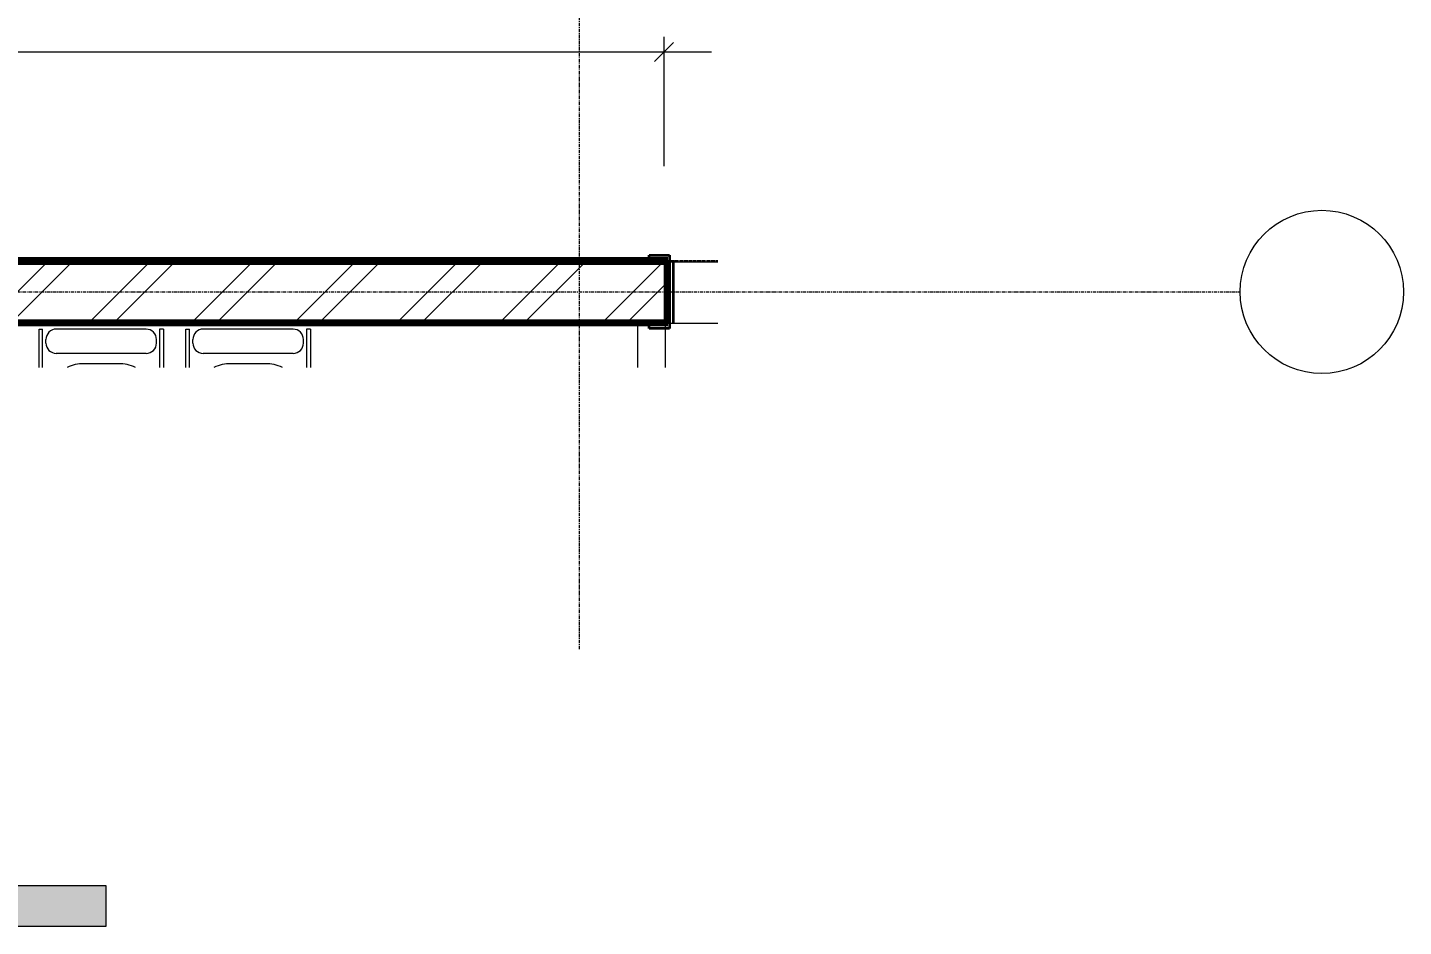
# Model space of a CAD drawing. Header units: inches. Extents: x 22 to 382261, y 22 to 371281.
# Drawn here: x 252049 to 257105, y 53748 to 57051 of the extents above; entities that cross this region are included whole.
import ezdxf

# ---------------------------------------------------------------- set-up
doc = ezdxf.new("R2010")
doc.units = ezdxf.units.IN
doc.header["$MEASUREMENT"] = 0
doc.linetypes.add('Grid Line 1_2_', pattern=[22.225, 12.7, -3.175, 3.175, -3.175])
doc.linetypes.add('Overhead', pattern=[3.96875, 2.38125, -1.5875])
for name, color, linetype, lineweight in [('A-ANNO-DIMS', 211, 'Continuous', 9), ('A-AREA', 32, 'Continuous', 9), ('A-FLOR', 192, 'Continuous', 9), ('A-GENM', 13, 'Continuous', 9), ('A-WALL', 113, 'Continuous', 9), ('A-WALL-PATT', 111, 'Continuous', 9), ('G-ANNO-SYMB', 111, 'Continuous', 9), ('I-FURN', 30, 'Continuous', 9), ('I-WALL', 2, 'Continuous', 9), ('Q-CASE', 31, 'Continuous', 9), ('S-GRID', 1, 'Continuous', 9), ('S-GRID-IDEN', 1, 'Continuous', 9)]:
    doc.layers.add(name, color=color, linetype=linetype, lineweight=lineweight)
doc.styles.add('Arial_B_2', font='arialbd.ttf', dxfattribs={"height": 270.833333})
doc.dimstyles.new('2_2', dxfattribs={"dimscale": 304.8, "dimtxt": 267.818092, "dimasz": 0.227865, "dimexe": 1.377953, "dimexo": 0.0625, "dimgap": 0.287073, "dimtad": 1, "dimdec": 0, "dimzin": 0, "dimdsep": 46, "dimtxsty": 'Arial_B_2', "dimblk1": 'OBLIQUE', "dimblk2": 'OBLIQUE', "dimsah": 1, "dimcen": 0.09, "dimdle": 0.574147, "dimazin": 0, "dimtfac": 1, "dimtdec": 4, "dimtix": 1, "dimtmove": 0, "dimatfit": 3, "dimfxl": 0.574147, "dimfxlon": 1, "dimtvp": 1, "dimtolj": 1, "dimtzin": 0, "dimlwd": 18, "dimlwe": 18, "dimarcsym": 2})
pattern_1 = [(45, (242310.7, 47511.47), (-188.5854, 188.5854), []), (45, (242310.7, 47797.22), (-188.5854, 188.5854), [])]

# ---------------------------------------------------------------- blocks, each defined once
blk = doc.blocks.new('Casework 10 - Casework 10-654344-01- TOILET BLOWUP')
at = {"layer": 'Q-CASE'}
for p, q in [((11981.2, 8453.2), (11981.2, 8458.2)), ((11981.2, 8458.2), (12081.2, 8458.2)), ((11981.2, 8289.8), (11981.2, 8453.2)), ((12081.2, 8458.2), (12081.2, 8453.2)), ((12081.2, 8453.2), (12081.2, 8289.8))]:
    blk.add_line(p, q, dxfattribs=at)
blk = doc.blocks.new('Chair - Auditorium_0001 - Copy - Chair - Auditorium_0001 - Copy-940343-01- TOILET BLOWUP')
at = {"layer": 'I-FURN'}
for p, q in [((-67.9, -64.1), (-67.9, 77.3)), ((-53, -64.1), (-53, 77.3)), ((97.2, 62.9), (224.2, 62.9)), ((376.6, 77.3), (376.6, -64.1)), ((389.3, 77.3), (389.3, -64.1)), ((-4.4, 24.9), (325.8, 24.9)), ((-42.5, -13.2), (-42.5, -26.2)), ((363.9, -13.2), (363.9, -26.2)), ((-67.9, -64.1), (-53, -64.1)), ((-4.4, -64.3), (325.8, -64.3)), ((389.3, -64.1), (376.6, -64.1))]:
    blk.add_line(p, q, dxfattribs=at)
for centre, radius, start, end in [((97.2, 215.3), 152.4, 245.8898, 270), ((224.2, 215.3), 152.4, 270, 294.1102), ((-4.4, -13.2), 38.1, 90, 180), ((325.8, -13.2), 38.1, 360, 90), ((-4.4, -26.2), 38.1, 180, 270), ((325.8, -26.2), 38.1, 270, 0)]:
    blk.add_arc(centre, radius, start, end, dxfattribs=at)
blk = doc.blocks.new('M_Passage Opening-Cased - 0915 x 2134mm 3-896287-01- TOILET BLOWUP')
at = {"layer": 'A-GENM', "lineweight": 35}
for p, q in [((-976.8, 115), (-976.8, 135)), ((-976.8, 135), (-901.8, 135)), ((-901.8, 135), (-901.8, 115)), ((-888.2, 115), (-888.2, -115)), ((-976.8, -135), (-976.8, -115)), ((-901.8, -135), (-976.8, -135)), ((-901.8, -115), (-901.8, -135))]:
    blk.add_line(p, q, dxfattribs=at)
at = {"layer": 'A-GENM', "linetype": 'Overhead'}
for p, q in [((-908.2, 115), (-724.5, 115)), ((-908.2, -115), (-724.5, -115))]:
    blk.add_line(p, q, dxfattribs=at)
blk = doc.blocks.new('Grid - Grid Head - Circle-749417-01- TOILET BLOWUP')
at = {"layer": 'S-GRID-IDEN'}
blk.add_circle((0, 0), 4, dxfattribs=at)
blk = doc.blocks.new('_Oblique')
at = {"color": 0, "linetype": 'ByBlock', "lineweight": -2}
blk.add_line((-0.5, -0.5), (0.5, 0.5), dxfattribs=at)
blk = doc.blocks.new('*D5395')
at = {"layer": 'A-ANNO-DIMS', "color": 0, "lineweight": 18, "transparency": 16777216}
for p, q in [((245866.9, 57017.3), (245866.9, 56541.4)), ((254387.3, 57017.3), (254387.3, 56541.4)), ((245691.9, 56961.4), (254562.3, 56961.4))]:
    blk.add_line(p, q, dxfattribs=at)
at = {"layer": 'Defpoints', "color": 0, "transparency": 16777216}
for p in [(245866.9, 57036.4), (254387.3, 57036.4), (254387.3, 56961.4)]:
    blk.add_point(p, dxfattribs=at)
at = {"layer": 'A-ANNO-DIMS', "color": 0, "lineweight": 18, "transparency": 16777216, "xscale": 69.45312499999999, "yscale": 69.45312499999999, "zscale": 69.45312499999999, "rotation": 180}
blk.add_blockref('_Oblique', (245866.9, 56961.4), dxfattribs=at)
at = {"layer": 'A-ANNO-DIMS', "color": 0, "lineweight": 18, "transparency": 16777216, "xscale": 69.45312499999999, "yscale": 69.45312499999999, "zscale": 69.45312499999999}
blk.add_blockref('_Oblique', (254387.3, 56961.4), dxfattribs=at)
at = {"layer": 'A-ANNO-DIMS', "color": 0, "lineweight": 18, "transparency": 16777216, "insert": (250127.1, 57187.2), "char_height": 270.83, "width": 419.764, "attachment_point": 5, "style": 'Arial_B_2'}
blk.add_mtext('\\A1;8520', dxfattribs=at)
blk = doc.blocks.new('Section - M_Section Tail - Filled-28045-01- TOILET BLOWUP')
at = {"layer": 'G-ANNO-SYMB'}
blk.add_hatch(color=256, dxfattribs=at).paths.add_polyline_path([(0, 9), (0, 0), (-2, 0), (-2, 9)])
for p, q in [((0, 9), (-2, 9)), ((-2, 9), (-2, 0)), ((0, 0), (0, 9)), ((-2, 0), (0, 0))]:
    blk.add_line(p, q, dxfattribs=at)

msp = doc.modelspace()

# ---------------------------------------------------------------- hatches: boundary and pattern name
at = {"layer": 'A-WALL-PATT', "lineweight": 18}
h = msp.add_hatch(dxfattribs=at)
h.set_pattern_fill('FP_1', color=256, style=0, pattern_type=2)
h.set_pattern_definition(pattern_1)
h.paths.add_polyline_path([(254401.9, 56079.7), (254401.9, 56194.7), (245866.9, 56194.7), (245866.9, 56182.2), (254389.4, 56182.2), (254389.4, 56079.7)])
h.paths.add_polyline_path([(243849.9, 56182.2), (245716.9, 56182.2), (245716.9, 56194.7), (243651.9, 56194.7), (243651.9, 56182.2)])
h = msp.add_hatch(dxfattribs=at)
h.set_pattern_fill('FP_1', color=256, style=0, pattern_type=2)
h.set_pattern_definition(pattern_1)
h.paths.add_polyline_path([(251624, 55977.2), (254389.4, 55977.2), (254389.4, 56182.2), (243651.9, 56182.2), (243651.9, 55977.2), (248662.4, 55977.2)])
h = msp.add_hatch(dxfattribs=at)
h.set_pattern_fill('FP_1', color=256, style=0, pattern_type=2)
h.set_pattern_definition(pattern_1)
h.paths.add_polyline_path([(243766.9, 55964.7), (254401.9, 55964.7), (254401.9, 56079.7), (254389.4, 56079.7), (254389.4, 55977.2), (243754.4, 55977.2), (243754.4, 55964.7), (243761.9, 55964.7)])

# ---------------------------------------------------------------- linework, layer by layer
at = {"layer": 'A-AREA'}
for p, q in [((254217.3, 56189.7), (254401.9, 56189.7)), ((254401.9, 56189.7), (254585.6, 56189.7))]:
    msp.add_line(p, q, dxfattribs=at)
at = {"layer": 'A-FLOR'}
for p, q in [((254291.9, 55801.3), (254291.9, 55964.7)), ((254401.9, 55964.7), (254585.6, 55964.7))]:
    msp.add_line(p, q, dxfattribs=at)
at = {"layer": 'A-WALL'}
for p, q in [((241490.1, 56182.2), (254389.4, 56182.2)), ((254389.4, 55977.2), (254389.4, 56182.2)), ((243754.4, 55977.2), (254389.4, 55977.2))]:
    msp.add_line(p, q, dxfattribs=at)
at = {"layer": 'I-WALL', "lineweight": 100}
for p, q in [((254401.9, 56194.7), (245866.9, 56194.7)), ((254401.9, 55964.7), (254401.9, 56194.7)), ((254401.9, 55964.7), (243766.9, 55964.7))]:
    msp.add_line(p, q, dxfattribs=at)
at = {"layer": 'S-GRID', "linetype": 'Grid Line 1_2_'}
for p, q in [((254076.9, 54766.7), (254076.9, 61923.2)), ((229226.9, 56079.7), (256505.1, 56079.7))]:
    msp.add_line(p, q, dxfattribs=at)

# ---------------------------------------------------------------- block references
at = {"layer": 'A-GENM', "lineweight": 35}
msp.add_blockref('M_Passage Opening-Cased - 0915 x 2134mm 3-896287-01- TOILET BLOWUP', (255310.1, 56079.7), dxfattribs=at)
at = {"layer": 'G-ANNO-SYMB', "extrusion": (0, 0, -1), "xscale": 74.99999999999996, "yscale": 74.99999999999996, "zscale": 74.99999999999996, "rotation": 90.00000000000064}
msp.add_blockref('Section - M_Section Tail - Filled-28045-01- TOILET BLOWUP', (-251661.7, 53897.8), dxfattribs=at)
at = {"layer": 'I-FURN', "rotation": 180}
for p in [(252480.3, 55878.6), (253020.3, 55878.6)]:
    msp.add_blockref('Chair - Auditorium_0001 - Copy - Chair - Auditorium_0001 - Copy-940343-01- TOILET BLOWUP', p, dxfattribs=at)
at = {"layer": 'Q-CASE'}
msp.add_blockref('Casework 10 - Casework 10-654344-01- TOILET BLOWUP', (242310.7, 47511.5), dxfattribs=at)
at = {"layer": 'S-GRID-IDEN', "xscale": 74.99999999999996, "yscale": 74.99999999999996, "zscale": 74.99999999999996, "rotation": 269.9999999999994}
msp.add_blockref('Grid - Grid Head - Circle-749417-01- TOILET BLOWUP', (256805.1, 56079.7), dxfattribs=at)

# ---------------------------------------------------------------- dimensions: what is measured, and where the dimension line sits
at = {"layer": 'A-ANNO-DIMS', "lineweight": 18}
dim = msp.add_linear_dim(base=(254387.3, 56961.4), p1=(245866.9, 57036.4), p2=(254387.3, 57036.4), dimstyle='2_2', override={"dimpost": '<>', "dimfxl": 8520.4}, dxfattribs=at)
dim.commit()
dim.dimension.update_dxf_attribs({"geometry": '*D5395', "text_midpoint": (250127.1, 57187.2)})

doc.saveas('drawing.dxf')
